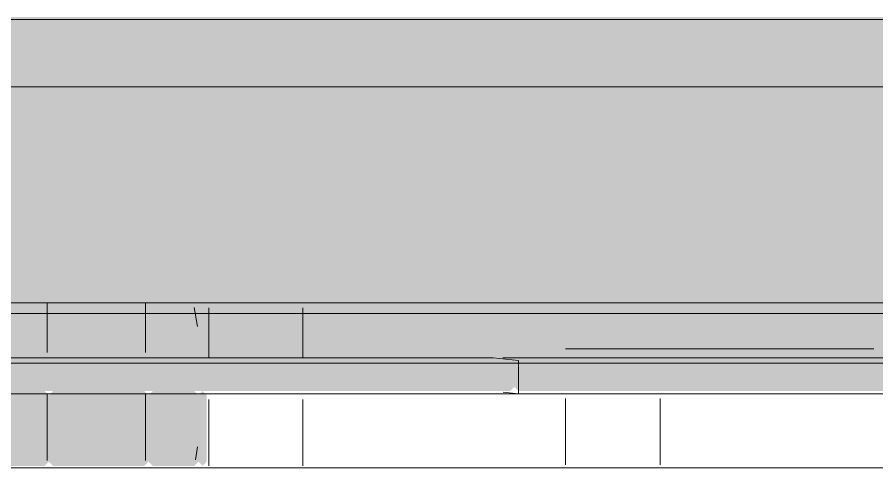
# Model space of a CAD drawing. Header units: millimetres. Extents: x 0 to 84100, y 0 to 59400.
# Drawn here: x 36477 to 37511, y 51084 to 51627 of the extents above; entities that cross this region are included whole.
import ezdxf

# ---------------------------------------------------------------- set-up
doc = ezdxf.new("R2010")
doc.units = ezdxf.units.MM
doc.layers.add('10_見えがかり', color=7, linetype='Continuous', lineweight=13)
doc.layers.add('12_見えがかり（ガラス）', color=5, linetype='Continuous', lineweight=9)

msp = doc.modelspace()

# ---------------------------------------------------------------- hatches: boundary and pattern name
at = {"layer": '10_見えがかり', "true_color": 0xe9dcc4}
for points in [[(49429.9, 51616.6), (49439.9, 51606.6), (49499.9, 51606.6), (49509.9, 51596.6), (49569.9, 51596.6), (49579.9, 51586.6), (49639.9, 51586.6), (49644.9, 51581.6), (49644.9, 51571.6), (49619.9, 51546.6), (29529.9, 51546.6), (29519.9, 51556.6), (29449.9, 51556.6), (29444.9, 51561.6), (29444.9, 51571.6), (29449.9, 51576.6), (29459.9, 51576.6), (29479.9, 51596.6), (29489.9, 51596.6), (29509.9, 51616.6), (29519.9, 51616.6), (29529.9, 51626.6), (49349.9, 51626.6), (49359.9, 51616.6)], [(54359.9, 51556.6), (54419.9, 51556.6), (54429.9, 51546.6), (54559.9, 51546.6), (54569.9, 51536.6), (54629.9, 51536.6), (54639.9, 51526.6), (54699.9, 51526.6), (54709.9, 51516.6), (54769.9, 51516.6), (54779.9, 51506.6), (54839.9, 51506.6), (54849.9, 51496.6), (54909.9, 51496.6), (54919.9, 51486.6), (55049.9, 51486.6), (55059.9, 51476.6), (55119.9, 51476.6), (55129.9, 51466.6), (55189.9, 51466.6), (55199.9, 51456.6), (55249.9, 51456.6), (55259.9, 51446.6), (55319.9, 51446.6), (55329.9, 51436.6), (55389.9, 51436.6), (55399.9, 51426.6), (55459.9, 51426.6), (55469.9, 51416.6), (55599.9, 51416.6), (55609.9, 51406.6), (55669.9, 51406.6), (55679.9, 51396.6), (55739.9, 51396.6), (55749.9, 51386.6), (55809.9, 51386.6), (55819.9, 51376.6), (55879.9, 51376.6), (55889.9, 51366.6), (55949.9, 51366.6), (55959.9, 51356.6), (56019.9, 51356.6), (56024.9, 51351.6), (56024.9, 51341.6), (56009.9, 51326.6), (55999.9, 51326.6), (55984.9, 51311.6), (55989.9, 51306.6), (56029.9, 51306.6), (56034.9, 51301.6), (56034.9, 51291.6), (56029.9, 51286.6), (55959.9, 51286.6), (19299.9, 51286.6), (19289.9, 51296.6), (19209.9, 51296.6), (19199.9, 51306.6), (19119.9, 51306.6), (19109.9, 51316.6), (19029.9, 51316.6), (19019.9, 51326.6), (18939.9, 51326.6), (18929.9, 51336.6), (18849.9, 51336.6), (18839.9, 51346.6), (18769.9, 51346.6), (18759.9, 51356.6), (18589.9, 51356.6), (18579.9, 51366.6), (18499.9, 51366.6), (18489.9, 51376.6), (18409.9, 51376.6), (18399.9, 51386.6), (18319.9, 51386.6), (18309.9, 51396.6), (18239.9, 51396.6), (18229.9, 51406.6), (18149.9, 51406.6), (18139.9, 51416.6), (17969.9, 51416.6), (17959.9, 51426.6), (17879.9, 51426.6), (17869.9, 51436.6), (17789.9, 51436.6), (17779.9, 51446.6), (17699.9, 51446.6), (17689.9, 51456.6), (17619.9, 51456.6), (17609.9, 51466.6), (17529.9, 51466.6), (17519.9, 51476.6), (17439.9, 51476.6), (17429.9, 51486.6), (17259.9, 51486.6), (17249.9, 51496.6), (17169.9, 51496.6), (17164.9, 51501.6), (17164.9, 51511.6), (17179.9, 51526.6), (17189.9, 51526.6), (17199.9, 51536.6), (17209.9, 51536.6), (17229.9, 51556.6), (17239.9, 51556.6), (17249.9, 51566.6), (29409.9, 51566.6), (29419.9, 51556.6), (29499.9, 51556.6), (29509.9, 51546.6), (49619.9, 51546.6), (49639.9, 51566.6), (54349.9, 51566.6)], [(37074.9, 51181.6), (37069.9, 51176.6), (36459.9, 51176.6), (36454.9, 51181.6), (36454.9, 51206.6), (37074.9, 51206.6)], [(37714.9, 51181.6), (37709.9, 51176.6), (37079.9, 51176.6), (37074.9, 51181.6), (37074.9, 51206.6), (37714.9, 51206.6)], [(36509.9, 51086.6), (36329.9, 51086.6), (36324.9, 51091.6), (36324.9, 51171.6), (36329.9, 51176.6), (36509.9, 51176.6), (36514.9, 51171.6), (36514.9, 51091.6)], [(36629.9, 51086.6), (36519.9, 51086.6), (36514.9, 51091.6), (36514.9, 51171.6), (36519.9, 51176.6), (36629.9, 51176.6), (36634.9, 51171.6), (36634.9, 51091.6)], [(36689.9, 51086.6), (36639.9, 51086.6), (36634.9, 51091.6), (36634.9, 51171.6), (36639.9, 51176.6), (36689.9, 51176.6), (36694.9, 51171.6), (36694.9, 51091.6)], [(36699.9, 51086.6), (36694.9, 51091.6), (36694.9, 51171.6), (36699.9, 51176.6), (36704.9, 51171.6), (36704.9, 51091.6)]]:
    msp.add_hatch(color=8, dxfattribs=at).paths.add_polyline_path(points)
at = {"layer": '12_見えがかり（ガラス）', "true_color": 0xdce9f2}
msp.add_hatch(color=8, dxfattribs=at).paths.add_polyline_path([(17429.9, 51486.6), (17439.9, 51476.6), (17519.9, 51476.6), (17529.9, 51466.6), (17609.9, 51466.6), (17619.9, 51456.6), (17689.9, 51456.6), (17699.9, 51446.6), (17779.9, 51446.6), (17789.9, 51436.6), (17869.9, 51436.6), (17879.9, 51426.6), (17959.9, 51426.6), (17969.9, 51416.6), (18139.9, 51416.6), (18149.9, 51406.6), (18229.9, 51406.6), (18239.9, 51396.6), (18309.9, 51396.6), (18319.9, 51386.6), (18399.9, 51386.6), (18409.9, 51376.6), (18489.9, 51376.6), (18499.9, 51366.6), (18579.9, 51366.6), (18589.9, 51356.6), (18759.9, 51356.6), (18769.9, 51346.6), (18839.9, 51346.6), (18849.9, 51336.6), (18929.9, 51336.6), (18939.9, 51326.6), (19019.9, 51326.6), (19029.9, 51316.6), (19109.9, 51316.6), (19119.9, 51306.6), (19199.9, 51306.6), (19209.9, 51296.6), (19289.9, 51296.6), (19299.9, 51286.6), (55959.9, 51286.6), (55969.9, 51276.6), (56039.9, 51276.6), (56049.9, 51266.6), (56059.9, 51266.6), (56064.9, 51261.6), (56064.9, 51211.6), (56059.9, 51206.6), (19379.9, 51206.6), (19369.9, 51216.6), (19279.9, 51216.6), (19269.9, 51226.6), (19179.9, 51226.6), (19169.9, 51236.6), (19079.9, 51236.6), (19069.9, 51246.6), (18979.9, 51246.6), (18969.9, 51256.6), (18869.9, 51256.6), (18859.9, 51266.6), (18769.9, 51266.6), (18759.9, 51276.6), (18669.9, 51276.6), (18659.9, 51286.6), (18569.9, 51286.6), (18559.9, 51296.6), (18469.9, 51296.6), (18459.9, 51306.6), (18359.9, 51306.6), (18349.9, 51316.6), (18259.9, 51316.6), (18249.9, 51326.6), (18159.9, 51326.6), (18149.9, 51336.6), (18059.9, 51336.6), (18049.9, 51346.6), (17959.9, 51346.6), (17949.9, 51356.6), (17849.9, 51356.6), (17839.9, 51366.6), (17749.9, 51366.6), (17739.9, 51376.6), (17649.9, 51376.6), (17639.9, 51386.6), (17549.9, 51386.6), (17539.9, 51396.6), (17449.9, 51396.6), (17439.9, 51406.6), (17339.9, 51406.6), (17329.9, 51416.6), (17239.9, 51416.6), (17229.9, 51426.6), (17149.9, 51426.6), (17144.9, 51431.6), (17144.9, 51481.6), (17149.9, 51486.6)])

# ---------------------------------------------------------------- linework, layer by layer
at = {"layer": '10_見えがかり'}
for points in [[(29692.3, 51531.6), (29692.3, 51537.1), (29610.1, 51537.1), (29610.1, 51545.7), (29527.9, 51545.7), (29527.9, 51554.4), (29445.7, 51554.4), (29445.7, 51572.4), (29527.9, 51623.7), (49359.1, 51623.7)], [(17168.6, 51499.2), (17168.6, 51517.2), (17183.3, 51525.8), (17212.8, 51542.9), (17242.2, 51560), (17257, 51568.6), (29419.5, 51568.6), (29419.5, 51559.9), (29501.8, 51559.9), (29501.8, 51551.2), (29584.1, 51551.2), (29584.1, 51542.6), (29666.3, 51542.6), (31990.6, 51542.6), (34369.7, 51542.6), (36802.6, 51542.6), (39288, 51542.6), (41824.7, 51542.6), (44411.4, 51542.6), (49476.7, 51542.6), (49477.1, 51542.9), (49489.1, 51551.5), (49501.2, 51560), (49503.3, 51561.6)], [(56026.4, 51282.6), (50797.1, 51282.6), (45734.2, 51282.6), (27342.3, 51282.6), (23252.4, 51282.6), (19380.1, 51282.6), (19380.1, 51291.2), (19291.7, 51291.2), (19291.7, 51299.9), (19203.2, 51299.9), (19203.2, 51308.6), (19114.7, 51308.6), (19114.7, 51317.2), (19026.3, 51317.2)], [(36512.9, 51283), (36512.9, 51223.1)], [(36631.1, 51283), (36631.1, 51223.1)], [(36694, 51254.3), (36689.8, 51277.3)], [(36707.3, 51216.6), (36707.3, 51276.6)], [(36820.4, 51216.6), (36820.4, 51276.6)], [(37146.2, 51227.6), (37136.4, 51227.6)], [(37136.4, 51227.6), (37250.2, 51227.6)], [(37347.4, 51227.6), (37250.2, 51227.6)], [(37347.4, 51227.6), (37507.3, 51227.6)], [(36440.9, 51216.7), (37049.3, 51216.7)], [(37049.3, 51216.7), (37079.9, 51213.4), (37079.9, 51173.4), (36452.6, 51173.4), (36441.6, 51174.6)], [(37060.9, 51216.7), (37680.2, 51216.7)], [(37680.2, 51216.7), (37710.7, 51213.4), (37710.7, 51173.4), (37079.8, 51173.4), (37061.3, 51175.4)], [(36512.9, 51173.1), (36512.9, 51093.2)], [(36631.1, 51173.1), (36631.1, 51093.2)], [(36707.3, 51086.6), (36707.3, 51166.6)], [(36820.4, 51086.6), (36820.4, 51166.6)], [(37136.4, 51087.9), (37136.4, 51167.7)], [(37250.2, 51087.9), (37250.2, 51167.7)], [(36691.2, 51093.9), (36693.8, 51109.3)], [(34908.4, 51084.2), (36812.7, 51084.2)], [(36812.7, 51084.2), (37561.7, 51084.2)]]:
    msp.add_lwpolyline(points, dxfattribs=at)
at = {"layer": '12_見えがかり（ガラス）'}
for points in [[(36171.1, 51270.1), (36785.9, 51270.1)], [(36785.9, 51270.1), (37404.3, 51270.1)], [(37404.3, 51270.1), (38026, 51270.1)], [(36171.1, 51210.1), (36785.9, 51210.1)], [(36785.9, 51210.1), (37404.3, 51210.1)], [(37404.3, 51210.1), (38026, 51210.1)]]:
    msp.add_lwpolyline(points, dxfattribs=at)

doc.saveas('drawing.dxf')
